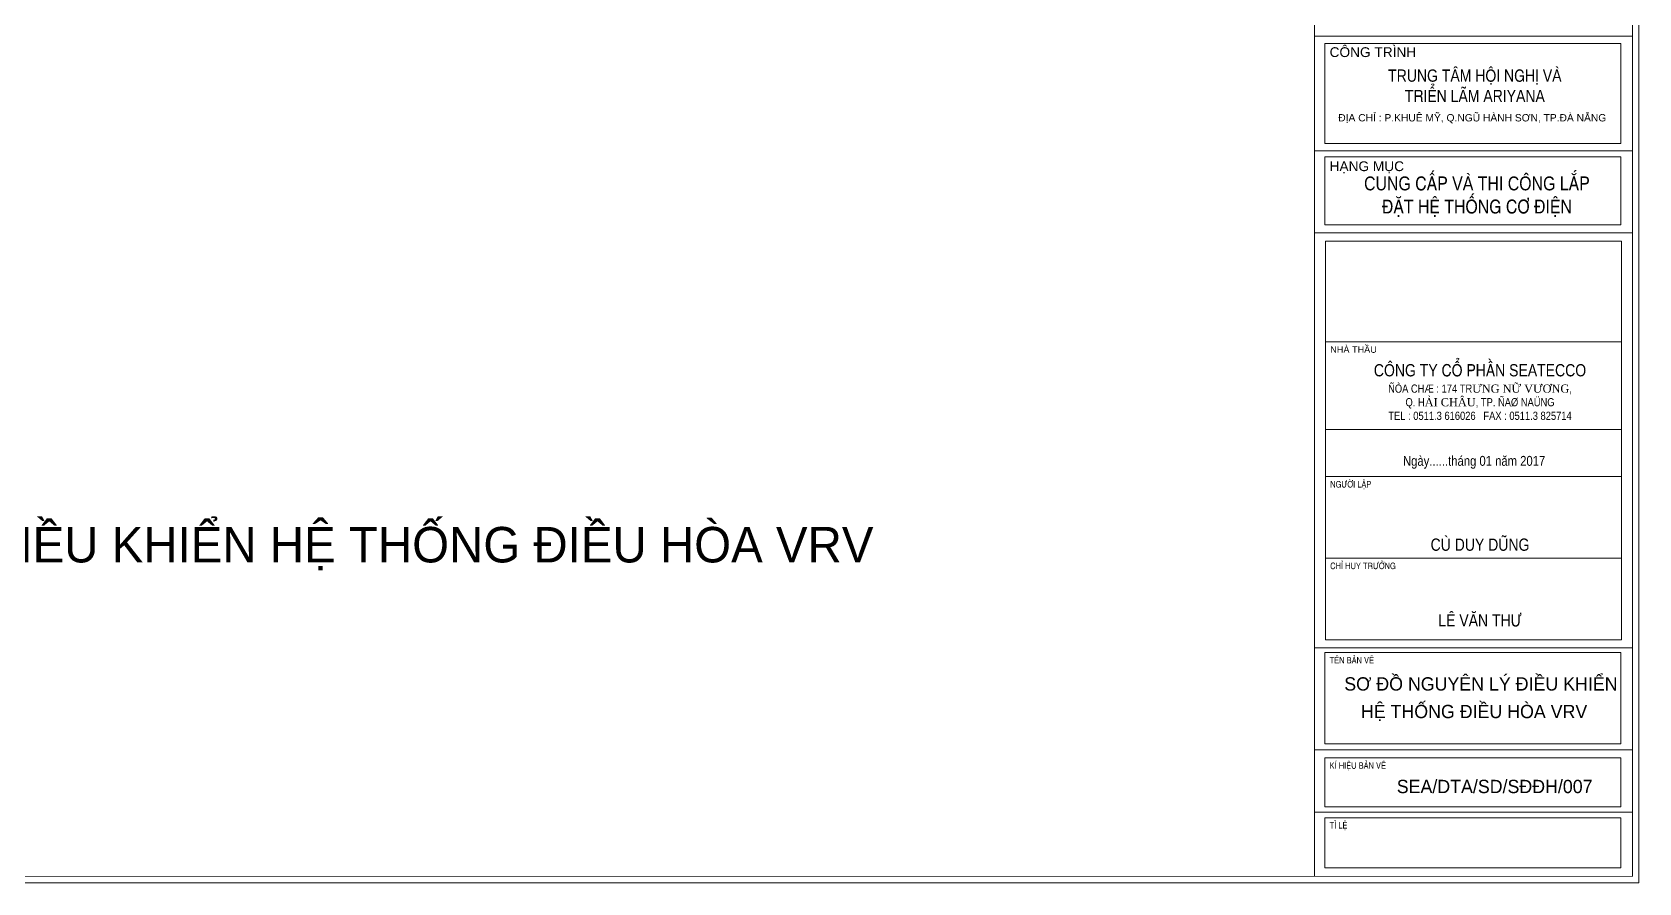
# Model space of a CAD drawing. Header units: millimetres. Extents: x -91525 to 4597779, y -698580 to 576167.
# Drawn here: x -39578 to 32883, y -132333 to -93966 of the extents above; entities that cross this region are included whole.
import ezdxf

# ---------------------------------------------------------------- set-up
doc = ezdxf.new("R2010")
doc.units = ezdxf.units.MM
doc.linetypes.add('HIDDEN', pattern=[0.375, 0.25, -0.125])
doc.layers.get('DEFPOINTS').update_dxf_attribs({"lineweight": 5})
for name, color, linetype in [('DAY-CS', 4, 'HIDDEN'), ('KHUNG TEN SD3 - Ariyana 2007$0$TEXT', 253, 'Continuous'), ('TEXT', 6, 'Continuous')]:
    doc.layers.add(name, color=color, linetype=linetype)
doc.layers.add('KHUNG TEN SD3 - Ariyana 2007$0$0-CON', color=253, linetype='Continuous', lineweight=0)
doc.styles.add('AVANTH', font='VHAVAN.TTF')
doc.styles.add('KHUNG TEN SD3 - Ariyana 2007$0$KHUNG TEN', font='VHELVCN.TTF')
doc.styles.add('KHUNG TEN SD3 - Ariyana 2007$0$TTILEBLOCK1', font='VHELVEN.TTF')

# ---------------------------------------------------------------- blocks, each defined once
blk = doc.blocks.new('KHUNG TEN SD3 - Ariyana 2007')
at = {"layer": 'DEFPOINTS', "color": 1}
blk.add_lwpolyline([(527153.77, 1774368.57), (527559.52, 1774368.57), (527559.52, 1774655.49), (527153.77, 1774655.49)], close=True, dxfattribs=at)
at = {"layer": 'KHUNG TEN SD3 - Ariyana 2007$0$0-CON'}
for p, q in [((527511.8, 1774369.53), (527511.8, 1774654.54)), ((527558.56, 1774654.54), (527558.56, 1774369.53)), ((527511.8, 1774653.32), (527511.8, 1774369.53)), ((527511.8, 1774369.53), (527511.8, 1774653.32)), ((527511.8, 1774493.1), (527558.47, 1774493.1)), ((527513.31, 1774492.02), (527556.85, 1774492.02)), ((527513.31, 1774492.02), (527513.31, 1774477.33)), ((527556.85, 1774492.02), (527556.85, 1774477.33)), ((527511.8, 1774476.24), (527558.47, 1774476.24)), ((527513.31, 1774477.33), (527556.85, 1774477.33)), ((527513.31, 1774475.34), (527556.85, 1774475.34)), ((527513.31, 1774475.34), (527513.31, 1774465.38)), ((527556.85, 1774475.34), (527556.85, 1774465.38)), ((527513.31, 1774465.38), (527556.85, 1774465.38)), ((527511.8, 1774464.18), (527558.56, 1774464.18)), ((527511.8, 1774464.18), (527558.47, 1774464.18)), ((527513.4, 1774448.14), (527513.4, 1774433.98)), ((527513.4, 1774448.14), (527556.94, 1774448.14)), ((527556.94, 1774448.14), (527556.94, 1774433.98)), ((527513.4, 1774435.28), (527556.94, 1774435.28)), ((527513.4, 1774433.98), (527513.4, 1774404.33)), ((527556.94, 1774433.98), (527556.94, 1774404.33)), ((527513.4, 1774428.32), (527556.94, 1774428.32)), ((527513.4, 1774416.33), (527556.94, 1774416.33)), ((527511.8, 1774403.13), (527558.47, 1774403.13)), ((527513.4, 1774404.33), (527556.94, 1774404.33)), ((527513.31, 1774402.44), (527513.31, 1774389.04)), ((527513.31, 1774402.44), (527556.85, 1774402.44)), ((527556.85, 1774402.44), (527556.85, 1774389.04)), ((527513.31, 1774389.04), (527556.85, 1774389.04)), ((527511.8, 1774388.16), (527558.47, 1774388.16)), ((527513.31, 1774386.96), (527556.85, 1774386.96)), ((527513.31, 1774386.96), (527513.31, 1774379.76)), ((527556.85, 1774386.96), (527556.85, 1774379.76)), ((527513.31, 1774382.4), (527513.31, 1774379.76)), ((527556.85, 1774382.4), (527556.85, 1774379.76)), ((527513.31, 1774379.76), (527556.85, 1774379.76)), ((527511.8, 1774378.98), (527558.56, 1774378.98)), ((527513.31, 1774378.16), (527513.31, 1774370.78)), ((527513.31, 1774378.16), (527556.85, 1774378.16)), ((527556.85, 1774378.16), (527556.85, 1774370.78)), ((527513.31, 1774370.78), (527556.85, 1774370.78))]:
    blk.add_line(p, q, dxfattribs=at)
at = {"layer": 'KHUNG TEN SD3 - Ariyana 2007$0$0-CON', "const_width": 0.12}
blk.add_lwpolyline([(527162.72, 1774654.54), (527558.56, 1774654.54), (527558.56, 1774369.53), (527162.72, 1774369.53)], close=True, dxfattribs=at)
at = {"layer": 'KHUNG TEN SD3 - Ariyana 2007$0$0-CON'}
blk.add_lwpolyline([(527513.41, 1774462.98), (527556.94, 1774462.98), (527556.94, 1774448.14), (527513.41, 1774448.14)], close=True, dxfattribs=at)
at = {"layer": 'KHUNG TEN SD3 - Ariyana 2007$0$TEXT', "style": 'KHUNG TEN SD3 - Ariyana 2007$0$KHUNG TEN'}
blk.add_text('Ngaøy......thaùng 01 naêm 2017', height=1.4471, dxfattribs=at).set_placement((527524.82, 1774429.92))
at = {"layer": 'KHUNG TEN SD3 - Ariyana 2007$0$TEXT', "linetype": 'Continuous', "style": 'KHUNG TEN SD3 - Ariyana 2007$0$TTILEBLOCK1'}
for s, insert, char_height, width, attachment_point in [('COÂNG TRÌNH', (527514.03, 1774491.48), 1.4394, 52.4431, 1), ('{\\fVNI-Helve-Condense|b0|i0|c0|p2;TRUNG TAÂM HOÄI NGHÒ VAØ \\PTRIEÅN LAÕM ARIYANA}', (527535.39, 1774488.21), 1.7993, 41.1891, 2), ('ÑÒA CHÆ : P.KHUEÂ MYÕ, Q.NGUÕ HAØNH SÔN, TP.ÑAØ NAÜNG', (527535.01, 1774481.65), 1.0796, 56.5282, 2), ('HAÏNG MUÏC', (527514.03, 1774474.7), 1.439, 52.4431, 1), ('{\\fVNI-Helve-Condense|b0|i0|c0|p2;CUNG CAÁP VAØ THI COÂNG LAÉP ÑAËT HEÄ THOÁNG CÔ ÑIEÄN}', (527535.69, 1774472.47), 2.0392, 37.4215, 2), ('NHAØ THAÀU', (527514.12, 1774447.5), 0.96, 34.962, 1), ('{\\fVNI-Helve-Condense|b0|i0|c0|p2;COÂNG TY COÅ PHAÀN SEATECCO}', (527536.15, 1774444.87), 1.7993, 41.1891, 2), ('{\\fVNI-Helve-Condense|b0|i0|c0|p2;\\H0.99997x;ÑÒA CHÆ : 174 TR\\fTimes New Roman|b0|i0|c0|p18;ƯNG NỮ VƯƠNG\\fVNI-Helve-Condense|b0|i0|c0|p2;,\\PQ. H\\fTimes New Roman|b0|i0|c0|p18;ẢI CHÂU\\fVNI-Helve-Condense|b0|i0|c0|p2;, TP. ÑAØ NAÜNG \\PTEL : 0511.3 616026   FAX : 0511.3 825714}', (527536.15, 1774441.87), 1.19952, 36.2258, 2), ('{\\fVNI-Helve-Condense|b0|i0|c0|p2;NGÖÔØI LAÄP}', (527514.12, 1774427.68), 0.9596, 34.962, 1), ('{\\fVNI-Helve-Condense|b0|i0|c0|p2;CUØ DUY DUÕNG}', (527536.15, 1774419.22), 1.7993, 41.1891, 2), ('{\\fVNI-Helve-Condense|b0|i0|c0|p2;CHÆ HUY TRÖÔÛNG }', (527514.12, 1774415.68), 0.9596, 34.962, 1), ('{\\fVNI-Helve-Condense|b0|i0|c0|p2;LEÂ VAÊN THÖ}', (527536.15, 1774408.09), 1.7993, 41.1891, 2), ('{\\fVNI-Helve-Condense|b0|i0|c0|p2;TEÂN BAÛN VEÕ}', (527514.03, 1774401.8), 0.9596, 34.962, 1), ('{\\fVNI-Helve-Condense|b0|i0|c0|p2;KÍ HIEÄU BAÛN VEÕ}', (527514.03, 1774386.31), 0.9596, 34.962, 1), ('{\\fVNI-Helve-Condense|b0|i0|c0|p2;TÆ LEÄ}', (527514.03, 1774377.52), 0.9596, 34.962, 1)]:
    blk.add_mtext(s, dxfattribs=dict(at, insert=insert, char_height=char_height, width=width, attachment_point=attachment_point))

msp = doc.modelspace()

# ---------------------------------------------------------------- block references
at = {"layer": 'DAY-CS', "color": 2, "ltscale": 5, "xscale": 306.614037341089, "yscale": 306.614037341089, "zscale": 306.614037341089}
msp.add_blockref('KHUNG TEN SD3 - Ariyana 2007', (-161724270, -544178645), dxfattribs=at)

# ---------------------------------------------------------------- texts
at = {"layer": 'TEXT', "lineweight": 100, "style": 'AVANTH'}
msp.add_text('S¥ §å NGUY£N Lý §IÒU KHIÓN HÖ THèNG §IÒU HßA VRV', height=1600, rotation=0, dxfattribs=at).set_placement((-62317, -117882))
for s, p in [('S¥ §å NGUY£N Lý §IÒU KHIÓN', (19596, -123660)), ('HÖ THèNG §IÒU HßA VRV', (20347, -124905)), ('SEA/DTA/SD/S§§H/007', (21965, -128286))]:
    msp.add_text(s, height=600, dxfattribs=at).set_placement(p)

doc.saveas('drawing.dxf')
